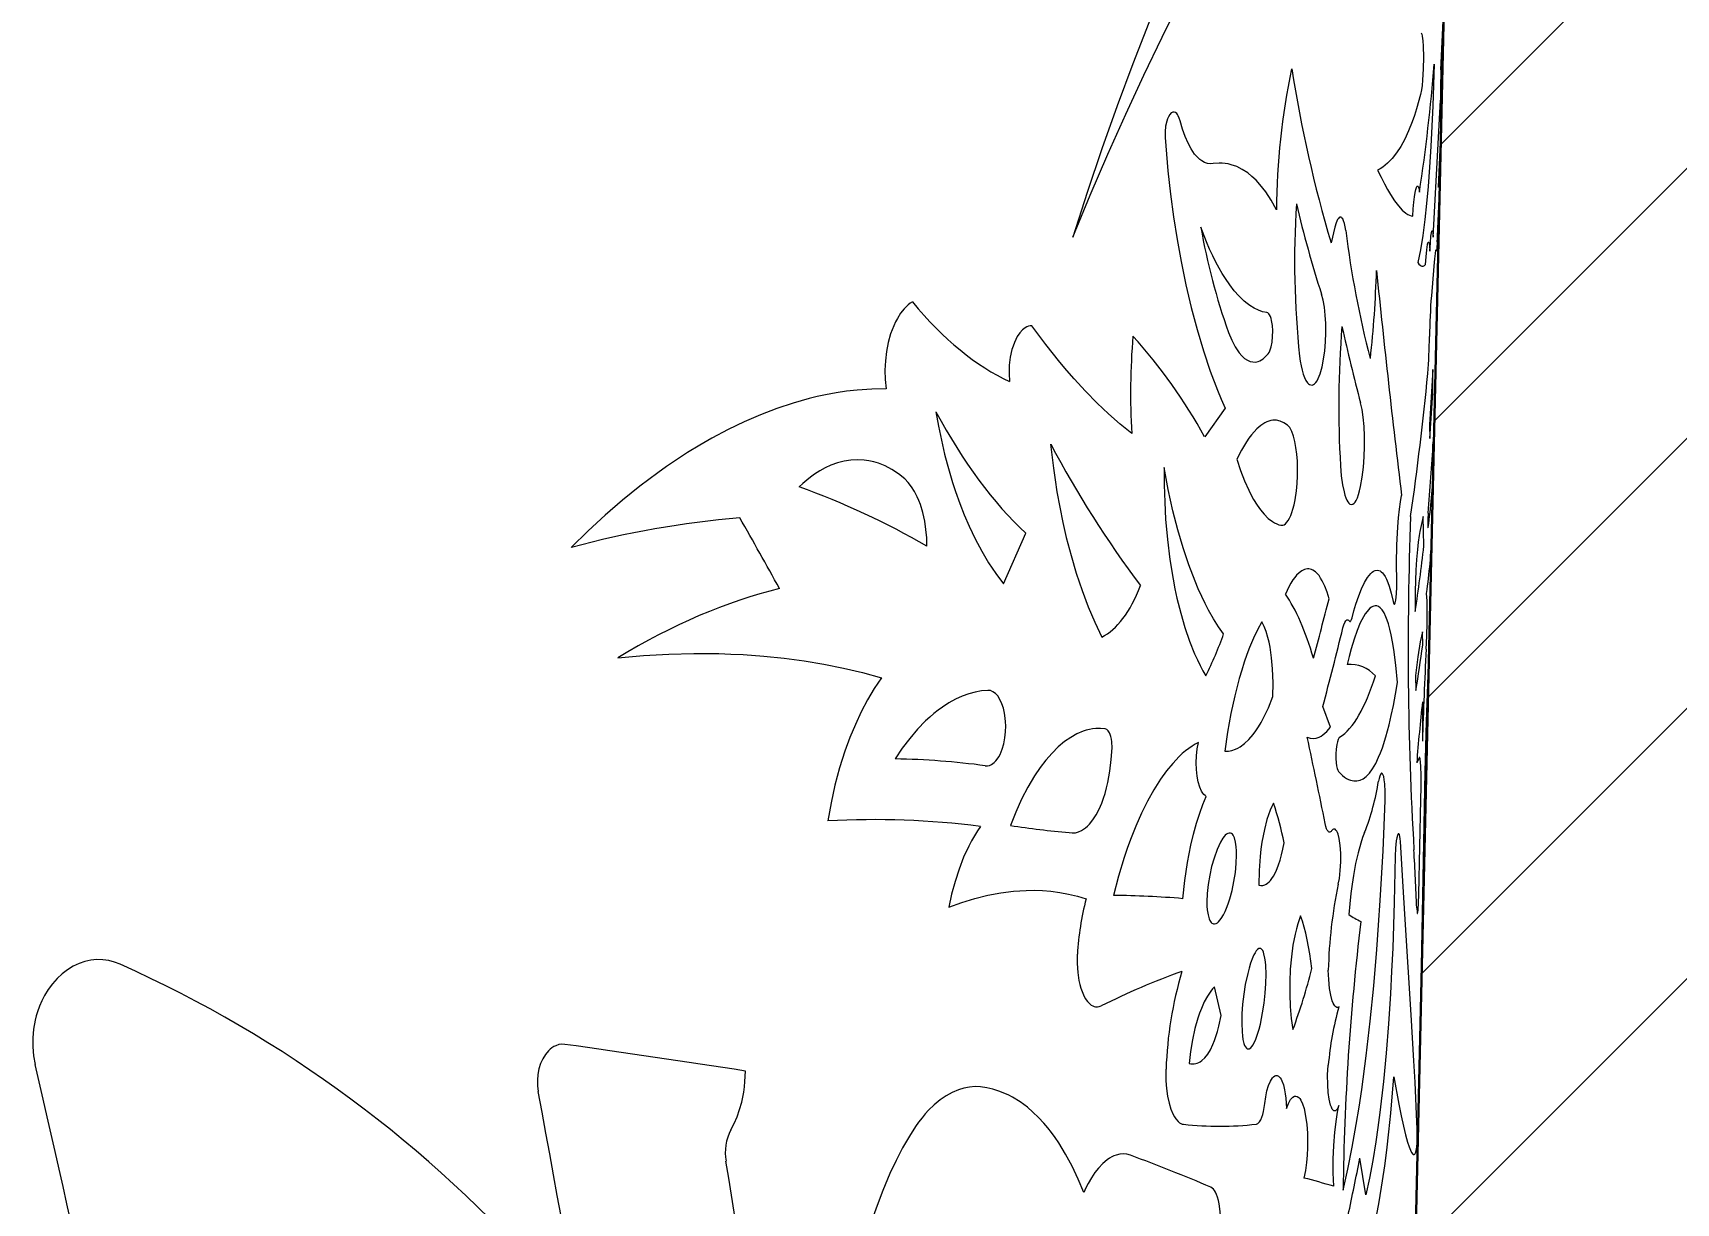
# Model space of a CAD drawing. Extents: x -234 to 858, y -95 to 532.
# Drawn here: x 99.81 to 115.95, y 145.67 to 157.16 of the extents above; entities that cross this region are included whole.
import ezdxf

# ---------------------------------------------------------------- set-up
doc = ezdxf.new("R2010")
doc.units = 0
doc.header["$LTSCALE"] = 7
doc.header["$MEASUREMENT"] = 0
doc.layers.get('0').update_dxf_attribs({"linetype": 'CONTINUOUS', "lineweight": 15})
doc.layers.add('3', color=3, linetype='CONTINUOUS', lineweight=30)
doc.layers.add('8', color=250, linetype='CONTINUOUS', lineweight=15)
doc.styles.add('ITALICT', font='ITALICT.shx', dxfattribs={"width": 0.8, "height": 3})
doc.dimstyles.get("Standard").update_dxf_attribs({"dimtxt": 3, "dimasz": 3, "dimexe": 0.5, "dimexo": 0.5, "dimgap": 0.8, "dimtad": 1, "dimdsep": 46, "dimtxsty": 'ITALICT', "dimcen": 0.09, "dimazin": 2, "dimtfac": 1, "dimtmove": 0, "dimatfit": 3, "dimfxl": 1, "dimtolj": 1, "dimtzin": 0, "dimarcsym": 0})

# ---------------------------------------------------------------- blocks, each defined once
blk = doc.blocks.new('*D95')
at = {"color": 0, "linetype": 'ByBlock', "lineweight": -2, "transparency": 16777216}
blk.add_arc((127.726, 191.507), 83.174, 92.0667, 98.9333, dxfattribs=at)
at = {"color": 0, "transparency": 16777216}
for points in [[(124.717, 275.127), (124.735, 274.127), (127.726, 274.681)], [(114.897, 273.179), (114.724, 274.164), (111.855, 273.153)]]:
    blk.add_solid(points, dxfattribs=at)
at = {"color": 0, "transparency": 16777216, "insert": (119.534, 276.587), "char_height": 3, "attachment_point": 5, "rotation": 5.5, "style": 'ITALICT'}
blk.add_mtext('\\A1;11°', dxfattribs=at)

msp = doc.modelspace()

# ---------------------------------------------------------------- hatches: boundary and pattern name
at = {"layer": '8'}
h = msp.add_hatch(dxfattribs=at)
h.set_pattern_fill('ANSI31', color=256, scale=15)
h.paths.add_polyline_path([(124.4759, 191.1936), (123.7914, 194.7149), (113.9768, 192.4788, -0.0370849), (114.2259, 189.1253), (114.2259, 181.5674), (111.8259, 78.0253, 0.0761736), (112.2152, 75.0211), (113.4418, 70.7703, -0.0703488), (114.2259, 65.2253), (114.2259, 59.4253, -0.0721145), (113.1994, 52.3453, -0.466582), (114.774, 48.0253), (120.9227, 44.4753), (124.4759, 44.4753)])
h.paths.add_polyline_path([(123.033, 95.7492), (132.4187, 95.7492), (132.4187, 100.2492), (123.033, 100.2492)], flags=9)

# ---------------------------------------------------------------- linework, layer by layer
at = {"layer": '3'}
msp.add_line((111.8259, 78.0253), (114.2245, 181.5094), dxfattribs=at)
at = {"layer": '8', "ltscale": 0.011979}
msp.add_line((113.6369, 156.7956), (113.6571, 157.2743), dxfattribs=at)
at = {"layer": '8', "ltscale": 0.033656}
msp.add_line((113.5601, 155.1515), (113.6321, 156.4959), dxfattribs=at)
at = {"layer": '8', "ltscale": 0.011062}
msp.add_line((113.6277, 156.0845), (113.6093, 155.6424), dxfattribs=at)
at = {"layer": '8', "ltscale": 0.00393}
msp.add_line((112.5944, 155.2494), (112.5579, 155.0964), dxfattribs=at)
at = {"layer": '8', "ltscale": 0.007292}
msp.add_line((113.5662, 154.8669), (113.5425, 154.5762), dxfattribs=at)
at = {"layer": '8', "ltscale": 0.013618}
msp.add_line((113.5553, 153.8523), (113.5235, 153.3085), dxfattribs=at)
at = {"layer": '8', "ltscale": 0.005784}
msp.add_line((113.558, 153.621), (113.5553, 153.8523), dxfattribs=at)
at = {"layer": '8', "ltscale": 0.011227}
msp.add_line((113.5279, 153.1729), (113.558, 153.621), dxfattribs=at)
at = {"layer": '8', "ltscale": 0.008666}
msp.add_line((111.5166, 153.472), (111.3167, 153.1888), dxfattribs=at)
at = {"layer": '8', "ltscale": 0.003392}
msp.add_line((113.5235, 153.3085), (113.5279, 153.1729), dxfattribs=at)
at = {"layer": '8', "ltscale": 0.000414795}
msp.add_line((113.5738, 153.4342), (113.5734, 153.4176), dxfattribs=at)
at = {"layer": '8', "ltscale": 0.003773}
msp.add_line((113.4622, 152.4075), (113.4307, 152.2599), dxfattribs=at)
at = {"layer": '8', "ltscale": 0.007226}
msp.add_line((113.469, 152.1185), (113.4622, 152.4075), dxfattribs=at)
at = {"layer": '8', "ltscale": 0.013532}
msp.add_line((109.3396, 151.7481), (109.5598, 152.2425), dxfattribs=at)
at = {"layer": '8', "ltscale": 0.003262}
msp.add_line((113.4572, 151.1442), (113.4555, 151.2747), dxfattribs=at)
at = {"layer": '8', "ltscale": 0.003707}
msp.add_line((113.3858, 150.846), (113.3897, 150.6978), dxfattribs=at)
at = {"layer": '8', "ltscale": 0.009675}
msp.add_line((113.4554, 150.5888), (113.4549, 150.2018), dxfattribs=at)
at = {"layer": '8', "ltscale": 0.005359}
msp.add_line((112.5505, 150.34), (112.4764, 150.5411), dxfattribs=at)
at = {"layer": '8', "ltscale": 0.001182}
msp.add_line((113.4189, 150.0306), (113.3984, 149.988), dxfattribs=at)
at = {"layer": '8', "ltscale": 0.023292}
msp.add_line((113.4197, 148.6981), (113.4405, 149.6295), dxfattribs=at)
at = {"layer": '8', "ltscale": 0.007191}
msp.add_line((111.4776, 147.5076), (111.412, 147.7877), dxfattribs=at)
at = {"layer": '8', "ltscale": 0.009065}
msp.add_line((112.8978, 145.7483), (112.8405, 146.1063), dxfattribs=at)
at = {"layer": '8'}
for points in [[(112.5093, 160.7701), (112.3594, 160.5257), (112.2054, 160.2637), (112.0483, 159.9851), (111.8583, 159.6334), (111.7625, 159.4495), (111.6663, 159.2605), (111.5215, 158.9678), (111.3767, 158.6644), (111.2324, 158.3509), (111.0889, 158.0277), (110.9267, 157.6472), (110.7668, 157.2554), (110.6099, 156.853), (110.4565, 156.4407), (110.3072, 156.0191), (110.1624, 155.5887), (110.0226, 155.1502)], [(110.0226, 155.1502), (110.1926, 155.5631), (110.3656, 155.9665), (110.5411, 156.3598), (110.7186, 156.7425), (110.8975, 157.114), (111.0771, 157.4738)], [(113.4439, 157.157), (113.4483, 157.1432), (113.4522, 157.1241), (113.4579, 157.0793), (113.4617, 157.0256), (113.4643, 156.918), (113.4623, 156.8027), (113.4559, 156.6926), (113.451, 156.641), (113.4453, 156.5964), (113.4368, 156.5528)], [(113.5713, 156.8498), (113.5569, 156.4405), (113.537, 156.041), (113.5243, 155.8397), (113.5098, 155.6468), (113.4949, 155.4807), (113.4783, 155.3244), (113.4579, 155.1672), (113.4351, 155.0252), (113.4097, 154.9019)], [(113.4368, 156.5528), (113.3973, 156.411), (113.3762, 156.3449), (113.3541, 156.2821), (113.3193, 156.1943), (113.2823, 156.1143), (113.2431, 156.0423), (113.2017, 155.9786), (113.1581, 155.9234), (113.1124, 155.8768), (113.0886, 155.8567), (113.0643, 155.8388), (113.0396, 155.8233), (113.0145, 155.8099)], [(113.6442, 156.5554), (113.6438, 156.5616), (113.6436, 156.5623), (113.6435, 156.5624), (113.6434, 156.5623), (113.6433, 156.562), (113.6428, 156.5585), (113.6406, 156.5282), (113.636, 156.4269), (113.6318, 156.2954), (113.6277, 156.0845)], [(111.0753, 156.2943), (111.0671, 156.3206), (111.057, 156.3434), (111.0496, 156.3554), (111.0416, 156.3654), (111.0298, 156.3748), (111.0175, 156.3795), (111.0048, 156.3791), (110.9967, 156.3761), (110.9888, 156.3711), (110.9737, 156.3554), (110.9604, 156.3336), (110.9514, 156.3132), (110.9439, 156.2906), (110.9329, 156.2404), (110.9275, 156.1853), (110.9281, 156.1295)], [(111.3998, 155.8736), (111.3715, 155.8712), (111.3432, 155.8748), (111.3152, 155.8844), (111.2875, 155.8998), (111.2695, 155.9132), (111.2518, 155.929), (111.2177, 155.9673), (111.1839, 156.0169), (111.1528, 156.0745), (111.1245, 156.1395), (111.0992, 156.2109), (111.0753, 156.2943)], [(110.9281, 156.1295), (110.9407, 155.9653), (110.9557, 155.8023), (110.981, 155.5737), (111.0108, 155.3497), (111.0453, 155.1295), (111.0845, 154.9125), (111.1321, 154.6824), (111.1847, 154.4588), (111.2423, 154.2427), (111.3046, 154.035), (111.3712, 153.8365), (111.442, 153.6485), (111.4789, 153.5588), (111.5166, 153.472)], [(112.0208, 155.4187), (111.9687, 155.5129), (111.9155, 155.5946), (111.8878, 155.6319), (111.8594, 155.6667), (111.8205, 155.7094), (111.7804, 155.7475), (111.7391, 155.7809), (111.6859, 155.8159), (111.6312, 155.8432), (111.5751, 155.8627), (111.5465, 155.8695), (111.5177, 155.8743), (111.4886, 155.8771), (111.4592, 155.8779), (111.3998, 155.8736)], [(113.0145, 155.8099), (113.048, 155.7388), (113.0813, 155.6732), (113.1108, 155.6193), (113.1398, 155.5701), (113.18, 155.5089), (113.219, 155.4577), (113.2568, 155.4167), (113.2932, 155.386), (113.3112, 155.3744), (113.3287, 155.3656), (113.3452, 155.3597), (113.3612, 155.3564)], [(113.3612, 155.3564), (113.3646, 155.4274), (113.3699, 155.4959), (113.3755, 155.5462), (113.3822, 155.5893), (113.3884, 155.6177), (113.3951, 155.6388), (113.3997, 155.6477), (113.402, 155.6505), (113.4046, 155.6522), (113.4077, 155.6521), (113.4089, 155.6515), (113.4113, 155.649), (113.4148, 155.6425), (113.418, 155.6331), (113.4253, 155.5937)], [(111.9273, 154.4099), (111.8856, 154.4183), (111.8438, 154.4327), (111.802, 154.4528), (111.7604, 154.4785), (111.7327, 154.4988), (111.7052, 154.5215), (111.6508, 154.5739), (111.6061, 154.6245), (111.5623, 154.6811), (111.5195, 154.7434), (111.488, 154.7937), (111.4573, 154.847), (111.426, 154.9053), (111.3956, 154.9663), (111.3645, 155.0337), (111.3344, 155.1039), (111.2785, 155.2488)], [(112.7022, 155.217), (112.6964, 155.2535), (112.6889, 155.2861), (112.6808, 155.3104), (112.6715, 155.3294), (112.6608, 155.3422), (112.6551, 155.3456), (112.6493, 155.3469), (112.6435, 155.3461), (112.6376, 155.3432), (112.6294, 155.3355), (112.6214, 155.324), (112.6137, 155.3091), (112.6066, 155.2914), (112.5944, 155.2494)], [(113.4859, 154.8826), (113.4904, 154.9591), (113.4965, 155.0258), (113.5043, 155.0782), (113.5085, 155.0944), (113.5115, 155.1008), (113.5131, 155.1022), (113.5142, 155.1025), (113.5152, 155.1022), (113.5159, 155.1016), (113.5173, 155.0995), (113.521, 155.0866), (113.5237, 155.0678), (113.5276, 155.014)], [(113.5276, 155.014), (113.5323, 155.0938), (113.5385, 155.1606), (113.5431, 155.1929), (113.5477, 155.2111), (113.5488, 155.2133), (113.55, 155.2144), (113.5505, 155.2146), (113.5514, 155.2145), (113.5521, 155.2139), (113.5531, 155.2122), (113.5549, 155.2059), (113.557, 155.1927), (113.5601, 155.1515)], [(113.5999, 155.1043), (113.5953, 155.0359), (113.5928, 155.0194), (113.5922, 155.0175), (113.5918, 155.017), (113.5915, 155.0167), (113.5912, 155.0167), (113.5909, 155.0169), (113.5906, 155.0175), (113.59, 155.0194)], [(113.59, 155.0194), (113.5889, 155.0229), (113.5883, 155.0239), (113.5877, 155.0245), (113.5871, 155.0246), (113.5864, 155.0241), (113.5857, 155.0232), (113.5843, 155.0199), (113.5786, 154.9907), (113.5723, 154.938), (113.5662, 154.8669)], [(113.4097, 154.9019), (113.421, 154.8869), (113.432, 154.8758), (113.4408, 154.8698), (113.4495, 154.8663), (113.4621, 154.8659), (113.4742, 154.8714), (113.4859, 154.8826)], [(112.2491, 153.9818), (112.2552, 153.9346), (112.2631, 153.8885), (112.2727, 153.8455), (112.2837, 153.8068), (112.2963, 153.7727), (112.3103, 153.7439), (112.3256, 153.7215), (112.335, 153.7117), (112.3446, 153.7045), (112.3577, 153.6991), (112.371, 153.6986), (112.3842, 153.7031), (112.3964, 153.7118), (112.4084, 153.7246), (112.4199, 153.7412), (112.4308, 153.7613), (112.4506, 153.8102), (112.4694, 153.8768), (112.4843, 153.9519), (112.4956, 154.0358), (112.5029, 154.1237), (112.506, 154.2127), (112.5051, 154.3016), (112.5003, 154.3848), (112.4915, 154.4635), (112.4794, 154.5312), (112.4638, 154.5905)], [(108.4465, 154.515), (108.4257, 154.5014), (108.4054, 154.4857), (108.3667, 154.4483), (108.3309, 154.4037), (108.2984, 154.3528), (108.2798, 154.318), (108.2626, 154.2814), (108.2465, 154.2418), (108.232, 154.2007), (108.2083, 154.1158), (108.1911, 154.0271), (108.1807, 153.936), (108.1771, 153.844), (108.1802, 153.7524), (108.1902, 153.6624)], [(109.6201, 154.2795), (109.6026, 154.2789), (109.5851, 154.2753), (109.57, 154.2697), (109.5553, 154.2619), (109.5269, 154.24), (109.5005, 154.2107), (109.4765, 154.1748), (109.4612, 154.1461), (109.4474, 154.1151), (109.435, 154.0815), (109.4242, 154.0462), (109.4078, 153.9721), (109.3981, 153.893), (109.3955, 153.8124), (109.4002, 153.7326)], [(110.5995, 153.2233), (110.4865, 153.3148), (110.3733, 153.4144), (110.26, 153.522), (110.1469, 153.6372), (110.0342, 153.7598), (109.9641, 153.84), (109.8944, 153.9228), (109.7563, 154.0962), (109.6201, 154.2795)], [(111.9397, 154.006), (111.9482, 154.0187), (111.9561, 154.0347), (111.969, 154.0741), (111.9782, 154.1202), (111.9839, 154.1757), (111.9849, 154.2324), (111.9814, 154.2841), (111.9735, 154.3322), (111.9679, 154.3535), (111.9612, 154.372), (111.9538, 154.3871), (111.9454, 154.3988), (111.9366, 154.4065), (111.9273, 154.4099)], [(113.5952, 154.3551), (113.5908, 154.2526), (113.584, 154.11), (113.582, 154.0272), (113.5825, 154.0051), (113.5831, 153.9994), (113.5834, 153.9987), (113.5835, 153.9986), (113.5836, 153.9986), (113.5837, 153.9986), (113.5839, 153.999), (113.5842, 153.9999), (113.5865, 154.0236), (113.5892, 154.0997)], [(111.551, 154.2156), (111.5824, 154.1392), (111.6171, 154.0723), (111.6355, 154.0428), (111.6546, 154.0162), (111.6809, 153.9855), (111.7082, 153.9608), (111.7361, 153.9422), (111.762, 153.9308), (111.7881, 153.925), (111.8143, 153.9248), (111.8403, 153.9303), (111.857, 153.9367), (111.8734, 153.9455), (111.8907, 153.9573), (111.9077, 153.9716), (111.9397, 154.006)], [(108.1902, 153.6624), (108.0481, 153.6597), (107.9046, 153.6494), (107.8008, 153.6375), (107.6964, 153.6217), (107.5916, 153.6021), (107.5127, 153.5849), (107.4335, 153.5656), (107.2746, 153.5208), (107.1152, 153.4678), (106.9556, 153.4066), (106.7958, 153.3375), (106.6362, 153.2607), (106.477, 153.1762), (106.358, 153.108), (106.2395, 153.0356), (106.1214, 152.9593), (106.0333, 152.8994), (105.9456, 152.8373), (105.7714, 152.7068), (105.5992, 152.568), (105.4293, 152.4211), (105.2618, 152.2665), (105.0971, 152.1043)], [(112.6504, 152.9049), (112.6579, 152.8081), (112.6702, 152.7183), (112.6848, 152.6486), (112.6935, 152.6182), (112.7029, 152.5912), (112.7127, 152.5691), (112.7231, 152.5511), (112.733, 152.5387), (112.7432, 152.5304), (112.7567, 152.5258), (112.7703, 152.5283), (112.7837, 152.5378), (112.7935, 152.5495), (112.803, 152.5646), (112.8157, 152.5916), (112.8274, 152.6239), (112.8381, 152.6609), (112.8477, 152.702), (112.8637, 152.7943), (112.875, 152.8907), (112.8824, 152.9922), (112.8858, 153.0951), (112.8853, 153.1974), (112.881, 153.2929), (112.8729, 153.3825), (112.8617, 153.4586), (112.8469, 153.5239)], [(108.6774, 153.4362), (108.7023, 153.2957), (108.7307, 153.1571), (108.7625, 153.021), (108.7872, 152.9258), (108.8136, 152.8322), (108.841, 152.7421), (108.8701, 152.6536), (108.9117, 152.5369), (108.9562, 152.4235), (109.0035, 152.3137), (109.0637, 152.1872), (109.1276, 152.0668), (109.195, 151.9531), (109.2657, 151.8467), (109.3396, 151.7481)], [(112.1288, 153.3058), (112.0946, 153.3292), (112.0591, 153.345), (112.0227, 153.3528), (111.9856, 153.3528), (111.9666, 153.3497), (111.9476, 153.3446), (111.927, 153.3369), (111.9065, 153.3269), (111.8669, 153.3012), (111.8276, 153.2675), (111.8019, 153.2408), (111.7766, 153.211), (111.7513, 153.1776), (111.7264, 153.1411), (111.6785, 153.0603), (111.6331, 152.9692)], [(112.0648, 152.3215), (112.0823, 152.3213), (112.0967, 152.3265), (112.111, 152.3365), (112.1244, 152.3506), (112.1373, 152.3685), (112.15, 152.3912), (112.1619, 152.4174), (112.1729, 152.447), (112.1831, 152.4794), (112.1944, 152.5234), (112.2041, 152.5703), (112.2174, 152.6597), (112.2243, 152.7322), (112.228, 152.8058), (112.2287, 152.8793), (112.2263, 152.9519), (112.2211, 153.02), (112.2128, 153.0851), (112.202, 153.1432), (112.1885, 153.1957), (112.1714, 153.2427), (112.1617, 153.2629), (112.1512, 153.2803), (112.1403, 153.2947), (112.1288, 153.3058)], [(113.5734, 153.4176), (113.5674, 153.1658), (113.5642, 153.0544), (113.5628, 153.0274), (113.5624, 153.0246), (113.5623, 153.0239), (113.5622, 153.0238), (113.5621, 153.0238), (113.5621, 153.0239), (113.5619, 153.0246), (113.5611, 153.0476), (113.561, 153.1408)], [(109.8039, 153.1188), (109.8312, 152.8829), (109.8477, 152.7664), (109.866, 152.651), (109.8934, 152.499), (109.924, 152.3495), (109.9577, 152.2028), (110.0044, 152.0237), (110.0559, 151.8501), (110.112, 151.6827), (110.1727, 151.5221), (110.2377, 151.3691), (110.3068, 151.2244)], [(108.3709, 152.7761), (108.3097, 152.826), (108.246, 152.8688), (108.1802, 152.904), (108.1466, 152.9188), (108.1125, 152.9316), (108.0665, 152.9455), (108.0199, 152.9558), (107.9728, 152.9626), (107.9073, 152.9658), (107.8413, 152.9622), (107.7754, 152.9517), (107.7095, 152.9344), (107.6442, 152.9104), (107.5904, 152.8855), (107.5372, 152.8563), (107.4849, 152.8229), (107.4466, 152.7954), (107.409, 152.7658), (107.3712, 152.7334), (107.3342, 152.6988)], [(110.9197, 152.8881), (110.9195, 152.7187), (110.9239, 152.55), (110.933, 152.3827), (110.9504, 152.1816), (110.9748, 151.9845), (111.0061, 151.7926), (111.0244, 151.699), (111.0443, 151.6073), (111.0811, 151.4593), (111.1224, 151.3181), (111.1679, 151.1848), (111.2176, 151.0606), (111.2446, 151.0005), (111.2726, 150.9434), (111.2998, 150.8923), (111.3278, 150.844)], [(111.5028, 151.2549), (111.4524, 151.3259), (111.4032, 151.4035), (111.3553, 151.4873), (111.3207, 151.5536), (111.287, 151.6229), (111.2537, 151.6962), (111.2214, 151.7724), (111.1605, 151.9316), (111.1039, 152.1006), (111.0519, 152.2782), (111.0047, 152.4636), (110.9592, 152.6725), (110.9197, 152.8881)], [(111.6331, 152.9692), (111.669, 152.8604), (111.7077, 152.759), (111.7491, 152.6658), (111.7727, 152.6188), (111.797, 152.5746), (111.8304, 152.5204), (111.8647, 152.472), (111.8999, 152.4296), (111.9404, 152.3895), (111.9815, 152.3579), (112.0028, 152.3451), (112.0241, 152.3347), (112.0444, 152.327), (112.0648, 152.3215)], [(108.5891, 152.1155), (108.5869, 152.199), (108.5797, 152.2816), (108.5676, 152.3623), (108.5489, 152.4466), (108.5244, 152.5267), (108.51, 152.5647), (108.4941, 152.6012), (108.4677, 152.6525), (108.4383, 152.6992), (108.4059, 152.7406), (108.3709, 152.7761)], [(113.2034, 151.7716), (113.1995, 151.9459), (113.2025, 152.1273), (113.2122, 152.3067), (113.2199, 152.3954), (113.2292, 152.479), (113.2392, 152.5503), (113.2504, 152.614)], [(113.5102, 152.4418), (113.5074, 152.3811), (113.5073, 152.3204), (113.5087, 152.2997), (113.509, 152.2987), (113.5092, 152.2983), (113.5094, 152.2981), (113.5096, 152.2981), (113.5096, 152.2982), (113.5098, 152.2984), (113.5102, 152.2995), (113.511, 152.3037)], [(113.4307, 152.2599), (113.4231, 152.2201), (113.4141, 152.1573), (113.4059, 152.0824), (113.3978, 151.9855), (113.3914, 151.8806), (113.3841, 151.6751), (113.3836, 151.4749)], [(112.5382, 151.5999), (112.5177, 151.666), (112.4952, 151.7252), (112.4707, 151.7768), (112.4553, 151.8034), (112.4392, 151.8268), (112.423, 151.8464), (112.4063, 151.8628), (112.38, 151.8813), (112.3665, 151.8876), (112.3528, 151.8918), (112.3389, 151.894), (112.3249, 151.8941), (112.3107, 151.8921), (112.2965, 151.8881), (112.2703, 151.8755), (112.2441, 151.8562), (112.2181, 151.8304), (112.2005, 151.8091), (112.1831, 151.7851), (112.163, 151.7533), (112.1435, 151.7182), (112.1089, 151.6449)], [(112.7639, 151.4117), (112.7827, 151.4816), (112.8022, 151.5473), (112.8293, 151.6275), (112.8575, 151.6986), (112.8864, 151.7592), (112.9157, 151.8085), (112.9314, 151.8299), (112.9471, 151.8477), (112.9608, 151.8601), (112.9743, 151.8696), (112.9918, 151.8776), (113.0091, 151.8805), (113.0259, 151.8782), (113.0381, 151.8732), (113.05, 151.8654), (113.062, 151.8545), (113.0737, 151.8406), (113.0882, 151.8185), (113.1021, 151.7919), (113.1157, 151.7597), (113.1286, 151.7231), (113.1483, 151.6536), (113.1658, 151.5739)], [(113.1658, 151.5739), (113.1703, 151.5569), (113.1729, 151.5513), (113.1756, 151.548), (113.177, 151.5473), (113.1783, 151.5472), (113.1807, 151.5482), (113.1832, 151.5511), (113.1878, 151.5615), (113.1936, 151.5853), (113.1983, 151.617), (113.2016, 151.6525), (113.2042, 151.7125), (113.2034, 151.7716)], [(113.2087, 150.7781), (113.1934, 150.9482), (113.174, 151.1025), (113.162, 151.1766), (113.1486, 151.2454), (113.1354, 151.3022), (113.1211, 151.3538), (113.1091, 151.3904), (113.0964, 151.423), (113.0785, 151.4603), (113.0595, 151.49), (113.0394, 151.5118), (113.0238, 151.5227), (113.0077, 151.529), (112.9912, 151.5305), (112.9789, 151.5287), (112.9664, 151.5243), (112.9531, 151.517), (112.9398, 151.5069), (112.9251, 151.4929), (112.9104, 151.4758), (112.8932, 151.4519), (112.8761, 151.424), (112.8446, 151.3623), (112.8138, 151.2885), (112.7841, 151.204), (112.7558, 151.1099), (112.7356, 151.0338), (112.7164, 150.9535)], [(113.4912, 151.1046), (113.4965, 151.2324), (113.4997, 151.3659), (113.5008, 151.4939), (113.4997, 151.5807), (113.4983, 151.6161), (113.4952, 151.6526)], [(111.8763, 151.3718), (111.8351, 151.2956), (111.7954, 151.2119), (111.7574, 151.1216), (111.7309, 151.0517), (111.7055, 150.9788), (111.6799, 150.8989), (111.6556, 150.8162), (111.6123, 150.6479), (111.5744, 150.4717), (111.5421, 150.2892), (111.5156, 150.1018)], [(111.9844, 150.6389), (111.9879, 150.7752), (111.9868, 150.8432), (111.9838, 150.9103), (111.9741, 151.0209), (111.9587, 151.1253), (111.9487, 151.1744), (111.9372, 151.2209), (111.9196, 151.2781), (111.8992, 151.3288), (111.8763, 151.3718)], [(112.6745, 151.315), (112.6824, 151.3428), (112.6916, 151.366), (112.7011, 151.3823), (112.711, 151.3919), (112.7169, 151.3941), (112.7228, 151.3935), (112.7292, 151.3895), (112.7353, 151.3824)], [(112.7353, 151.3824), (112.7403, 151.3774), (112.7429, 151.3765), (112.7468, 151.3773), (112.7489, 151.3788), (112.7531, 151.3837), (112.7589, 151.3956), (112.7639, 151.4117)], [(113.4555, 151.2747), (113.4445, 151.2323), (113.4329, 151.1766), (113.4091, 151.0303), (113.3858, 150.846)], [(113.5236, 151.2681), (113.5217, 151.2007), (113.5088, 150.851), (113.4926, 150.3955), (113.4788, 149.9005)], [(105.5532, 151.0205), (105.8049, 151.0425), (106.054, 151.0566), (106.3003, 151.0629), (106.423, 151.0631), (106.545, 151.0613), (106.6646, 151.0575), (106.7834, 151.0517), (106.9863, 151.0371), (107.1865, 151.0165), (107.3839, 150.99), (107.5782, 150.9576), (107.7695, 150.9191), (107.9576, 150.8746), (108.1424, 150.8242)], [(108.1424, 150.8242), (108.0725, 150.7188), (108.0064, 150.6068), (107.9444, 150.4887), (107.8866, 150.3651), (107.8332, 150.2366), (107.7843, 150.1037), (107.7572, 150.022), (107.7318, 149.9391), (107.6861, 149.7698), (107.6474, 149.5967), (107.6158, 149.4204)], [(112.6295, 149.9053), (112.6697, 149.8653), (112.6899, 149.8492), (112.7099, 149.8358), (112.7297, 149.8252), (112.7494, 149.8174), (112.7808, 149.8105), (112.8117, 149.8107), (112.842, 149.8181), (112.8717, 149.8325), (112.9007, 149.854), (112.9336, 149.8879), (112.9653, 149.931), (112.9958, 149.9829), (113.0248, 150.0434), (113.0435, 150.0882), (113.0615, 150.1364), (113.0957, 150.2427), (113.1275, 150.3612), (113.1489, 150.4533), (113.169, 150.5508), (113.1895, 150.6618), (113.2087, 150.7781)], [(109.1856, 150.7007), (109.124, 150.6953), (109.0621, 150.6841), (109.0002, 150.6674), (108.9347, 150.6437), (108.8696, 150.6139), (108.805, 150.5783), (108.7412, 150.5369), (108.6992, 150.5064), (108.6578, 150.4735), (108.6166, 150.4381), (108.5759, 150.4004), (108.4968, 150.3189), (108.4204, 150.2292), (108.3471, 150.132), (108.2771, 150.0279)], [(109.1625, 149.9603), (109.1824, 149.9599), (109.2023, 149.9638), (109.2218, 149.9722), (109.2361, 149.9812), (109.2498, 149.9925), (109.2651, 150.0081), (109.2794, 150.0262), (109.2936, 150.0479), (109.3066, 150.0717), (109.3278, 150.1228), (109.3433, 150.1764), (109.3544, 150.2337), (109.3609, 150.2929), (109.3628, 150.3523), (109.3615, 150.3905), (109.3582, 150.4283), (109.3507, 150.4778), (109.3397, 150.5251), (109.3253, 150.569), (109.3064, 150.6103), (109.2838, 150.6453), (109.2617, 150.6695), (109.2375, 150.6874), (109.2119, 150.698), (109.1856, 150.7007)], [(111.5156, 150.1018), (111.5501, 150.1041), (111.5843, 150.1112), (111.6181, 150.123), (111.6411, 150.1338), (111.6637, 150.1467), (111.7082, 150.179), (111.7512, 150.2196), (111.7928, 150.2679), (111.8196, 150.3042), (111.8455, 150.3436), (111.8708, 150.3862), (111.8953, 150.4317), (111.9416, 150.5305), (111.9844, 150.6389)], [(110.3388, 150.3231), (110.2928, 150.3271), (110.2463, 150.326), (110.2158, 150.3225), (110.1852, 150.3169), (110.1543, 150.3091), (110.1233, 150.2992), (110.0619, 150.2732), (110.0011, 150.2391), (109.9411, 150.1973), (109.8786, 150.1448), (109.8175, 150.0843), (109.7582, 150.0164), (109.7009, 149.9414), (109.6458, 149.8601), (109.6127, 149.8062), (109.5804, 149.7501), (109.5192, 149.6317), (109.4624, 149.506), (109.4102, 149.3737)], [(110.4068, 150.1374), (110.4049, 150.1937), (110.4011, 150.2207), (110.3953, 150.2464), (110.3889, 150.2662), (110.3812, 150.2839), (110.3689, 150.3034), (110.3544, 150.317), (110.3388, 150.3231)], [(112.3228, 150.2402), (112.3525, 150.231), (112.3821, 150.2281), (112.4114, 150.2314), (112.4404, 150.241), (112.4595, 150.2509), (112.4783, 150.2635), (112.4968, 150.2787), (112.515, 150.2966), (112.5505, 150.34)], [(112.6419, 150.2397), (112.6387, 150.2375), (112.6325, 150.2297), (112.6266, 150.2179), (112.6191, 150.1954), (112.6131, 150.168), (112.6071, 150.1246), (112.6041, 150.0786), (112.604, 150.0323), (112.6069, 149.9881), (112.611, 149.9582), (112.617, 149.9322), (112.6229, 149.916), (112.6295, 149.9053)], [(109.9843, 149.3035), (110.0154, 149.3003), (110.0465, 149.3028), (110.0774, 149.311), (110.1077, 149.3248), (110.1275, 149.337), (110.1468, 149.3514), (110.1657, 149.3681), (110.1841, 149.3869), (110.219, 149.4303), (110.2503, 149.4791), (110.279, 149.5339), (110.305, 149.5937), (110.3221, 149.6404), (110.3378, 149.6891), (110.3525, 149.7422), (110.3655, 149.797), (110.3859, 149.9077), (110.3996, 150.0217), (110.4068, 150.1374)], [(111.2557, 150.1892), (111.2238, 150.1724), (111.192, 150.1529), (111.1601, 150.1309), (111.1282, 150.1063), (111.0965, 150.0792), (111.065, 150.0497), (111.0027, 149.9839), (110.9418, 149.9095), (110.8827, 149.827), (110.8181, 149.7249), (110.7561, 149.6139), (110.6969, 149.4947), (110.6407, 149.3681), (110.5878, 149.2348), (110.5564, 149.1484), (110.5265, 149.0598), (110.4708, 148.8767), (110.4211, 148.6867)], [(111.3309, 149.6592), (111.3196, 149.6665), (111.3086, 149.6769), (111.2972, 149.6914), (111.2864, 149.709), (111.2685, 149.7495), (111.2531, 149.8017), (111.2423, 149.8593), (111.2358, 149.9221), (111.2336, 149.9901), (111.2361, 150.058), (111.2435, 150.1253), (111.2557, 150.1892)], [(113.4405, 149.6295), (113.4423, 149.7513), (113.4419, 149.8656), (113.4391, 149.9563), (113.4367, 149.9926), (113.4318, 150.0296), (113.4293, 150.0381), (113.4279, 150.0406), (113.4265, 150.0419), (113.4251, 150.042), (113.4236, 150.0409), (113.4221, 150.0386), (113.4189, 150.0306)], [(113.0881, 149.6184), (113.0888, 149.7035), (113.0848, 149.7831), (113.0803, 149.8217), (113.0742, 149.8536), (113.0693, 149.8693), (113.0638, 149.8802), (113.0596, 149.8847), (113.0573, 149.8858), (113.0539, 149.8859), (113.0503, 149.8841), (113.0432, 149.875), (113.0363, 149.8588), (113.03, 149.8366), (113.0243, 149.8099)], [(113.4788, 149.9005), (113.4637, 149.2023), (113.4386, 147.8161), (113.4241, 147.0081), (113.4158, 146.6185)], [(111.1003, 148.6547), (111.1205, 148.8343), (111.1476, 149.0101), (111.1637, 149.096), (111.1815, 149.1803), (111.2077, 149.2896), (111.2368, 149.3948), (111.2686, 149.4955), (111.2988, 149.5796), (111.3309, 149.6592)], [(111.9911, 149.5933), (111.975, 149.5606), (111.9596, 149.5244), (111.9431, 149.4797), (111.9279, 149.4318), (111.9028, 149.335), (111.8901, 149.2735), (111.879, 149.2098), (111.8692, 149.141), (111.8613, 149.0706), (111.8514, 148.9304), (111.8488, 148.7891)], [(112.6761, 145.7927), (112.7221, 145.9991), (112.765, 146.2144), (112.8047, 146.4371), (112.8324, 146.6076), (112.8583, 146.7807), (112.9027, 147.1118), (112.9419, 147.4522), (112.9765, 147.8006), (113.0067, 148.1556), (113.0245, 148.3953), (113.0406, 148.6371), (113.0676, 149.1255), (113.0881, 149.6184)], [(109.1137, 149.3641), (109.084, 149.3197), (109.0553, 149.273), (109.0268, 149.2225), (108.9996, 149.1699), (108.9496, 149.061), (108.9049, 148.9456), (108.8654, 148.8246), (108.8314, 148.6991), (108.803, 148.5699)], [(111.609, 149.2509), (111.596, 149.2777), (111.5885, 149.2873), (111.5803, 149.2943), (111.5685, 149.2993), (111.556, 149.2996), (111.5429, 149.2953), (111.5311, 149.2879), (111.519, 149.2774), (111.5069, 149.264), (111.4949, 149.2479), (111.4713, 149.209), (111.4542, 149.1747), (111.4379, 149.137), (111.4082, 149.0537), (111.385, 148.9715), (111.3657, 148.8843), (111.351, 148.7953), (111.3416, 148.7072), (111.3382, 148.6228), (111.3391, 148.5825), (111.3419, 148.544), (111.3492, 148.4956), (111.3606, 148.4556)], [(112.5624, 149.3227), (112.5569, 149.316), (112.551, 149.3115), (112.5451, 149.3094), (112.5392, 149.3096), (112.5334, 149.3123), (112.5278, 149.3173), (112.5207, 149.3275), (112.5141, 149.3411), (112.5062, 149.3647), (112.4996, 149.3925)], [(112.6286, 148.7958), (112.639, 148.8514), (112.6481, 148.9313), (112.6525, 149.0162), (112.6519, 149.1005), (112.6467, 149.1763), (112.6366, 149.2449), (112.626, 149.2869), (112.6198, 149.3041), (112.613, 149.3182), (112.6056, 149.329), (112.5977, 149.3362), (112.5919, 149.3389), (112.58, 149.3383), (112.574, 149.335), (112.5624, 149.3227)], [(112.8861, 149.3038), (112.8669, 149.2554), (112.8485, 149.1999), (112.8224, 149.1053), (112.7988, 148.9993), (112.7777, 148.884), (112.7642, 148.7959), (112.7523, 148.7046), (112.7411, 148.6034), (112.7318, 148.4998)], [(113.24, 149.2149), (113.237, 149.2434), (113.2331, 149.2669), (113.2284, 149.2835), (113.2245, 149.2905), (113.2224, 149.2922), (113.2203, 149.2928), (113.2189, 149.2924), (113.2161, 149.29), (113.2095, 149.2765), (113.2032, 149.2531), (113.1978, 149.2224), (113.1899, 149.1519), (113.1857, 149.0729)], [(111.3606, 148.4556), (111.3672, 148.4407), (111.3803, 148.4212), (111.3876, 148.4144), (111.3954, 148.4097), (111.4035, 148.4071), (111.4119, 148.4065), (111.4294, 148.4112), (111.4415, 148.4186), (111.4536, 148.4291), (111.4658, 148.4425), (111.4779, 148.4586), (111.5014, 148.4975), (111.5163, 148.5276), (111.5305, 148.5606), (111.5474, 148.6053), (111.5629, 148.6529), (111.5851, 148.7351), (111.6036, 148.8224), (111.6176, 148.9113), (111.6265, 148.9995), (111.6298, 149.0838), (111.629, 149.1241), (111.6265, 149.1626), (111.6197, 149.211), (111.609, 149.2509)], [(111.8488, 148.7891), (111.868, 148.7847), (111.8874, 148.7851), (111.9068, 148.7905), (111.9202, 148.7971), (111.9335, 148.8061), (111.9482, 148.8189), (111.9625, 148.8345), (111.977, 148.8536), (111.991, 148.8753), (112.0173, 148.9263), (112.0412, 148.986), (112.0568, 149.0336), (112.071, 149.0844), (112.0848, 149.1423), (112.097, 149.203)], [(113.4038, 146.2572), (113.4014, 146.3903), (113.3969, 146.5342), (113.3825, 146.8521), (113.371, 147.0609), (113.3433, 147.5144), (113.2839, 148.4503), (113.2615, 148.8262), (113.24, 149.2149)], [(113.1857, 149.0729), (113.1778, 148.621), (113.1627, 148.1689), (113.1524, 147.944), (113.1404, 147.7209), (113.1212, 147.427), (113.0985, 147.139), (113.072, 146.8586), (113.0373, 146.5549), (113.0179, 146.4086), (112.997, 146.2665), (112.9668, 146.0843), (112.9338, 145.9112), (112.8978, 145.7483)], [(108.803, 148.5699), (108.9322, 148.6173), (109.0606, 148.6569), (109.1881, 148.6888), (109.3144, 148.7127), (109.4395, 148.7286), (109.5014, 148.7335), (109.563, 148.7364), (109.6444, 148.7371), (109.725, 148.7341), (109.8047, 148.7275), (109.8933, 148.7157), (109.9807, 148.6993), (110.0668, 148.6783), (110.1516, 148.6527)], [(113.3986, 148.5664), (113.4016, 148.5206), (113.4031, 148.5124), (113.4039, 148.5101), (113.4044, 148.5092), (113.4047, 148.5089), (113.405, 148.5087), (113.4052, 148.5087), (113.4056, 148.5089), (113.406, 148.5093), (113.4068, 148.5109), (113.4092, 148.5212), (113.4121, 148.544), (113.4167, 148.6114), (113.4197, 148.6981)], [(112.2575, 148.4851), (112.2434, 148.4473), (112.2301, 148.4064), (112.2167, 148.3586), (112.2044, 148.3078), (112.1836, 148.199), (112.1677, 148.0829), (112.157, 147.9621), (112.1516, 147.839), (112.1515, 147.7159), (112.1567, 147.5953), (112.1673, 147.4793), (112.1832, 147.3705)], [(112.3683, 147.968), (112.3488, 148.1134), (112.3239, 148.25), (112.3092, 148.3149), (112.293, 148.3764), (112.2759, 148.4327), (112.2575, 148.4851)], [(111.8861, 148.1452), (111.8748, 148.1599), (111.8687, 148.1642), (111.8556, 148.1665), (111.8488, 148.1647), (111.8348, 148.1552), (111.8231, 148.1421), (111.8115, 148.1247), (111.8, 148.1036), (111.7888, 148.0791), (111.7674, 148.022), (111.7526, 147.9735), (111.739, 147.9216), (111.7156, 147.8107), (111.7005, 147.716), (111.6893, 147.6191), (111.6823, 147.5227), (111.6802, 147.432), (111.6832, 147.348), (111.687, 147.3092), (111.6923, 147.2735), (111.7024, 147.2313), (111.7087, 147.2142), (111.7157, 147.2002)], [(111.7157, 147.2002), (111.7274, 147.1856), (111.7338, 147.1813), (111.7473, 147.1789), (111.7542, 147.1808), (111.7685, 147.1902), (111.7803, 147.2034), (111.7919, 147.2207), (111.8033, 147.2419), (111.8145, 147.2664), (111.8354, 147.3235), (111.8499, 147.3719), (111.863, 147.4239), (111.8855, 147.5348), (111.8998, 147.6295), (111.9106, 147.7264), (111.9172, 147.8228), (111.9193, 147.9135), (111.9166, 147.9975), (111.9132, 148.0362), (111.9082, 148.072), (111.8987, 148.1141), (111.8927, 148.1312), (111.8861, 148.1452)], [(100.6673, 148.0114), (100.6118, 148.0328), (100.5546, 148.0474), (100.4963, 148.0553), (100.4375, 148.0563), (100.3788, 148.0504), (100.3207, 148.0377), (100.2637, 148.0184), (100.2053, 147.991), (100.1494, 147.9569), (100.0965, 147.9165), (100.0472, 147.8703), (100.0017, 147.8189), (99.9605, 147.7628), (99.9238, 147.7025), (99.898, 147.652), (99.8753, 147.5994), (99.8558, 147.5452), (99.8434, 147.5035), (99.8328, 147.4612), (99.8173, 147.375), (99.8096, 147.2876), (99.8096, 147.1998), (99.8174, 147.1126), (99.8329, 147.0269)], [(110.0658, 148.1091), (110.064, 148.0194), (110.0696, 147.9308), (110.0818, 147.8512), (110.0905, 147.8123), (110.1011, 147.7752), (110.1126, 147.7422), (110.1257, 147.7114), (110.1445, 147.6759), (110.1657, 147.6454), (110.1887, 147.6211), (110.2024, 147.6104), (110.2166, 147.602), (110.2299, 147.5964), (110.2435, 147.593), (110.2626, 147.5918), (110.2816, 147.5948), (110.3002, 147.602)], [(112.6357, 147.5921), (112.6249, 147.5871), (112.614, 147.5875), (112.6032, 147.5935), (112.5954, 147.6014), (112.5879, 147.6122), (112.5786, 147.6303), (112.5698, 147.6528), (112.5546, 147.7087), (112.5431, 147.7743), (112.5342, 147.8604), (112.53, 147.952)], [(111.412, 147.7877), (111.3944, 147.7691), (111.3772, 147.7481), (111.3438, 147.6988), (111.3124, 147.6412), (111.2837, 147.5769), (111.2661, 147.5309), (111.2496, 147.4825), (111.2202, 147.3792), (111.1959, 147.2692), (111.1766, 147.1542), (111.1626, 147.0359)], [(111.2282, 147.0369), (111.2431, 147.0402), (111.258, 147.0457), (111.2737, 147.054), (111.2892, 147.0646), (111.3181, 147.0914), (111.3465, 147.1276), (111.3729, 147.1714), (111.3972, 147.222), (111.413, 147.2609), (111.4276, 147.3023), (111.4427, 147.3521), (111.4563, 147.4044), (111.4776, 147.5076)], [(105.0331, 147.2243), (105.003, 147.2256), (104.9728, 147.2213), (104.9434, 147.2114), (104.9251, 147.2022), (104.9073, 147.1909), (104.8895, 147.1769), (104.8725, 147.1609), (104.8422, 147.1244), (104.8163, 147.0821), (104.7956, 147.0356), (104.7794, 146.9837), (104.769, 146.9289), (104.7642, 146.8726), (104.7653, 146.8163), (104.7724, 146.7613)], [(112.6352, 146.6254), (112.6225, 146.5966), (112.6156, 146.5858), (112.6085, 146.5778), (112.6011, 146.5729), (112.5938, 146.5711), (112.5862, 146.5726), (112.5788, 146.5776), (112.5694, 146.5893), (112.5605, 146.6065), (112.5525, 146.6283), (112.545, 146.6551), (112.5387, 146.685), (112.5294, 146.7519), (112.5243, 146.8258), (112.5238, 146.9237), (112.5297, 147.0212)], [(106.6645, 146.3848), (106.6971, 146.447), (106.7256, 146.5134), (106.7499, 146.5832), (106.77, 146.6558), (106.7809, 146.705), (106.7898, 146.755), (106.797, 146.8064), (106.8022, 146.8583), (106.8066, 146.9618)], [(110.9366, 146.9804), (110.9354, 146.9239), (110.9365, 146.8677), (110.9421, 146.7904), (110.9523, 146.7164), (110.9672, 146.6466), (110.9852, 146.5872), (111.0071, 146.5352), (111.0194, 146.5126), (111.0325, 146.4926), (111.0563, 146.4655), (111.069, 146.4552), (111.082, 146.4474), (111.0951, 146.4422), (111.1082, 146.4396)], [(111.9073, 146.6442), (111.9161, 146.7074), (111.9284, 146.7669), (111.9439, 146.8198), (111.9616, 146.8625), (111.9716, 146.8802), (111.9821, 146.8949), (111.993, 146.9063), (112.0041, 146.914), (112.0164, 146.918), (112.0286, 146.9172), (112.0404, 146.9116), (112.049, 146.9045), (112.0573, 146.8949), (112.0661, 146.8814), (112.0743, 146.8651), (112.0889, 146.8255), (112.1006, 146.7787), (112.1078, 146.7386), (112.1132, 146.6962), (112.1173, 146.6467), (112.1194, 146.5956)], [(112.8793, 145.0303), (112.9191, 145.1628), (112.956, 145.3065), (112.9954, 145.4862), (113.0313, 145.6787), (113.064, 145.8826), (113.085, 146.031), (113.1045, 146.1838), (113.1252, 146.364), (113.1442, 146.5487), (113.1755, 146.9045)], [(113.1755, 146.9045), (113.2221, 146.6382), (113.245, 146.5228), (113.2673, 146.4212), (113.2885, 146.3351), (113.3084, 146.264), (113.3231, 146.2194), (113.3368, 146.1846), (113.3486, 146.1616), (113.3594, 146.1472), (113.3646, 146.1433), (113.3696, 146.1417), (113.3743, 146.1426), (113.3787, 146.1458), (113.3839, 146.1535), (113.3887, 146.1651), (113.3931, 146.1806), (113.3991, 146.2139), (113.4038, 146.2572)], [(109.1159, 146.8063), (109.0619, 146.8091), (109.0075, 146.8054), (108.9528, 146.7953), (108.8984, 146.7789), (108.8376, 146.753), (108.7777, 146.7196), (108.7189, 146.6788), (108.6615, 146.6313), (108.6059, 146.5772), (108.573, 146.5412), (108.5408, 146.5031), (108.5078, 146.4608), (108.4758, 146.4163), (108.4163, 146.3237)], [(110.1291, 145.7686), (110.0742, 145.9012), (110.0148, 146.0274), (109.9511, 146.1464), (109.9176, 146.2029), (109.8832, 146.2574), (109.848, 146.309), (109.8119, 146.3586), (109.7748, 146.4058), (109.7368, 146.4507), (109.6845, 146.5071), (109.6305, 146.559), (109.575, 146.6065), (109.5034, 146.6593), (109.4295, 146.7045), (109.3918, 146.7242), (109.3536, 146.742), (109.2955, 146.7649), (109.2364, 146.7833), (109.1765, 146.7971), (109.1159, 146.8063)], [(112.1194, 146.5956), (112.1384, 146.6437), (112.1488, 146.6641), (112.1597, 146.6815), (112.1709, 146.6957), (112.1825, 146.7065), (112.1971, 146.7147), (112.2117, 146.7169), (112.2261, 146.7131), (112.24, 146.7035), (112.2502, 146.6921), (112.2599, 146.6776), (112.2776, 146.6401), (112.2926, 146.5931), (112.3081, 146.5208), (112.319, 146.4385), (112.3253, 146.3517), (112.3271, 146.2801), (112.3262, 146.2076), (112.3226, 146.1349), (112.3163, 146.0634), (112.3057, 145.9846), (112.2914, 145.9116)], [(111.824, 146.441), (111.8319, 146.4431), (111.8398, 146.4476), (111.8548, 146.4631), (111.8669, 146.4833), (111.8779, 146.5089), (111.8866, 146.5355), (111.8941, 146.5646), (111.9017, 146.6037), (111.9073, 146.6442)], [(112.5835, 145.8311), (112.5785, 145.9624), (112.5787, 146.0968), (112.5842, 146.2312), (112.5948, 146.3628), (112.6104, 146.4886), (112.622, 146.5592), (112.6352, 146.6254)], [(108.4163, 146.3237), (108.3496, 146.2067), (108.2861, 146.0845), (108.2259, 145.9575), (108.1547, 145.7903), (108.0892, 145.617), (108.0298, 145.4381), (107.9765, 145.2543), (107.9294, 145.0664), (107.8887, 144.8748), (107.8544, 144.6803), (107.8267, 144.4834), (107.8055, 144.2848), (107.791, 144.0851)], [(110.5881, 146.135), (110.5533, 146.1447), (110.5178, 146.1483), (110.4819, 146.1458), (110.446, 146.1372), (110.4246, 146.1292), (110.4033, 146.1191), (110.3804, 146.1059), (110.3577, 146.0903), (110.3151, 146.054), (110.2738, 146.0099), (110.2386, 145.9647), (110.205, 145.9143), (110.1732, 145.8591), (110.1506, 145.8149), (110.1291, 145.7686)], [(111.4174, 145.1795), (111.4356, 145.2246), (111.4506, 145.2779), (111.4617, 145.3351), (111.4709, 145.4165), (111.4735, 145.4999), (111.4693, 145.583), (111.4593, 145.657), (111.452, 145.6908), (111.4431, 145.7225), (111.4336, 145.7484), (111.4229, 145.7716), (111.4132, 145.7879), (111.4029, 145.8015), (111.3907, 145.8131), (111.3781, 145.8207)]]:
    msp.add_lwpolyline(points, dxfattribs=at)
for centre, radius, start, end in [((200.9156, 154.9443), 87.2863, 178.328986, 178.94235), ((95.299, 158.3278), 18.3317, 351.42256, 355.37578), ((119.0626, 155.361), 7.0416, 168.18681, 179.5305), ((125.2191, 158.8539), 13.2078, 188.93526, 196.52934), ((120.7282, 156.5275), 7.0963, 177.8344, 180.25505), ((81.3151, 156.7536), 32.3269, 357.07543, 358.1247), ((113.4138, 155.7281), 0.2134, 336.32988, 351.28031), ((121.0918, 154.9201), 8.8927, 176.40369, 186.05708), ((123.9974, 158.2811), 12.1098, 193.38411, 197.74403), ((117.3908, 156.302), 6.2019, 189.77635, 199.65941), ((121.782, 156.2918), 9.1423, 186.75094, 194.78428), ((102.3222, 155.1359), 10.6863, 353.67759, 358.32963), ((212.6543, 164.8405), 100.1526, 185.739676, 187.012072), ((119.6476, 154.103), 6.1236, 175.5675, 179.33597), ((122.5677, 153.4865), 9.9345, 175.46103, 183.35657), ((134.1528, 159.112), 22.0266, 192.69154, 194.69651), ((117.7376, 153.6137), 7.1487, 175.46741, 183.13043), ((106.8101, 150.7287), 5.1337, 28.63002, 42.22734), ((108.4975, 154.2219), 5.0268, 355.32484, 359.4533), ((84.1964, 156.6189), 29.4451, 351.77896, 354.5302), ((80.4764, 155.2072), 33.1492, 355.21473, 356.42599), ((118.9828, 157.9657), 10.3794, 207.83659, 216.93415), ((108.6921, 153.0139), 4.8708, 351.61614, 358.40307), ((104.7201, 145.4283), 7.726, 59.9471, 70.22387), ((107.5674, 142.9329), 9.4978, 94.92685, 105.07477), ((51.2002, 120.7176), 63.9486, 28.979301, 29.693359), ((147.764, 151.1136), 34.4496, 177.84578, 183.29123), ((108.4982, 152.3839), 5.0501, 351.67382, 358.40196), ((95.2965, 154.2034), 18.2918, 351.42135, 353.4552), ((72.4382, 161.8805), 41.3969, 344.7835, 345.62045), ((108.194, 152.4188), 3.5074, 333.32063, 340.62049), ((74.9729, 160.5568), 38.8178, 345.04758, 346.22668), ((102.1866, 152.6203), 11.3668, 350.26257, 352.53858), ((150.8166, 149.1481), 37.3765, 176.99942, 178.38457), ((112.7447, 150.6247), 0.3304, 41.2329, 94.92563), ((131.9326, 148.5371), 18.5908, 173.66397, 175.52395), ((70.1701, 141.0059), 43.1523, 11.20671, 12.35648), ((108.1169, 142.059), 7.9703, 82.46237, 88.84867), ((110.6306, 150.184), 2.422, 338.68181, 351.11824), ((109.3433, 148.6686), 2.8048, 10.98194, 19.25112), ((108.0513, 140.8816), 8.5493, 82.86101, 92.91956), ((110.7601, 158.0187), 8.7497, 261.12462, 264.91268), ((81.2741, 147.3061), 32.1492, 2.24666, 3.26265), ((117.1763, 147.8441), 4.6469, 168.17994, 178.66931), ((112.8919, 147.9438), 2.8307, 165.49546, 176.65194), ((110.3609, 140.141), 8.5458, 85.03635, 89.59676), ((113.2046, 149.1768), 0.8257, 235.06875, 244.61785), ((136.7274, 145.5292), 24.0526, 173.07112, 179.3723), ((95.716, 136.9433), 12.1248, 41.06586, 65.89901), ((113.3711, 141.5096), 6.8223, 109.50235, 116.7502), ((114.7601, 146.8539), 3.8249, 163.49741, 178.10524), ((106.8136, 149.3574), 5.7256, 339.6941, 345.9567), ((115.4827, 146.7762), 2.9624, 164.00656, 175.25589), ((88.6166, 30.1603), 118.2095, 81.148187, 82.017178), ((-425.2711, 26.8121), 538.689, 12.297348, 12.894809), ((111.1931, 147.1971), 0.164, 259.2867, 282.36266), ((-338.6352, 64.9192), 450.8973, 9.613174, 10.457695), ((107.0979, 146.16), 0.4891, 152.57517, 189.85548), ((111.4638, 149.7088), 3.288, 263.79192, 276.2904), ((-312.4482, 77.5598), 424.628, 8.559277, 9.285628), ((105.3278, 131.7535), 15.3133, 66.72759, 69.90901), ((73.6614, 153.8548), 39.9379, 347.9937, 348.81285), ((110.3812, 138.411), 7.7401, 73.4694, 75.71209)]:
    msp.add_arc(centre, radius, start, end, dxfattribs=at)
for centre, major_axis, ratio, start_param, end_param in [((109.3138, 157.6001), (0.9522, -3.9779), 0.5235296, 5.4658864, 5.8920735), ((109.9382, 155.8356), (0.9542, -4.0922), 0.4833202, 5.222126, 5.6604587), ((105.949, 146.4209), (-3.5886, -4.9393), 0.6035087, 3.7605925, 4.104178), ((110.0847, 153.1862), (0.0873, -1.9968), 0.4010243, 0.1707924, 0.7355515), ((111.0326, 146.4449), (-0.7169, -5.4547), 0.2612821, 2.5975866, 2.8672845), ((109.005, 174.6326), (3.5141, -24.4406), 0.1059889, 0.0490427, 0.2165704)]:
    msp.add_ellipse(centre, major_axis=major_axis, ratio=ratio, start_param=start_param, end_param=end_param, dxfattribs=at)

# ---------------------------------------------------------------- dimensions: what is measured, and where the dimension line sits
dim = msp.add_angular_dim_2l(base=(122.4067, 274.5106), line1=((127.7259, 191.5065), (108.2259, 291.8253)), line2=((127.7259, 19.0753), (127.7259, 291.8253)), dimstyle='Standard', override={"dimarcsym": 1})
dim.commit()
dim.dimension.update_dxf_attribs({"geometry": '*D95', "text_midpoint": (119.5335, 276.5873)})

doc.saveas('drawing.dxf')
